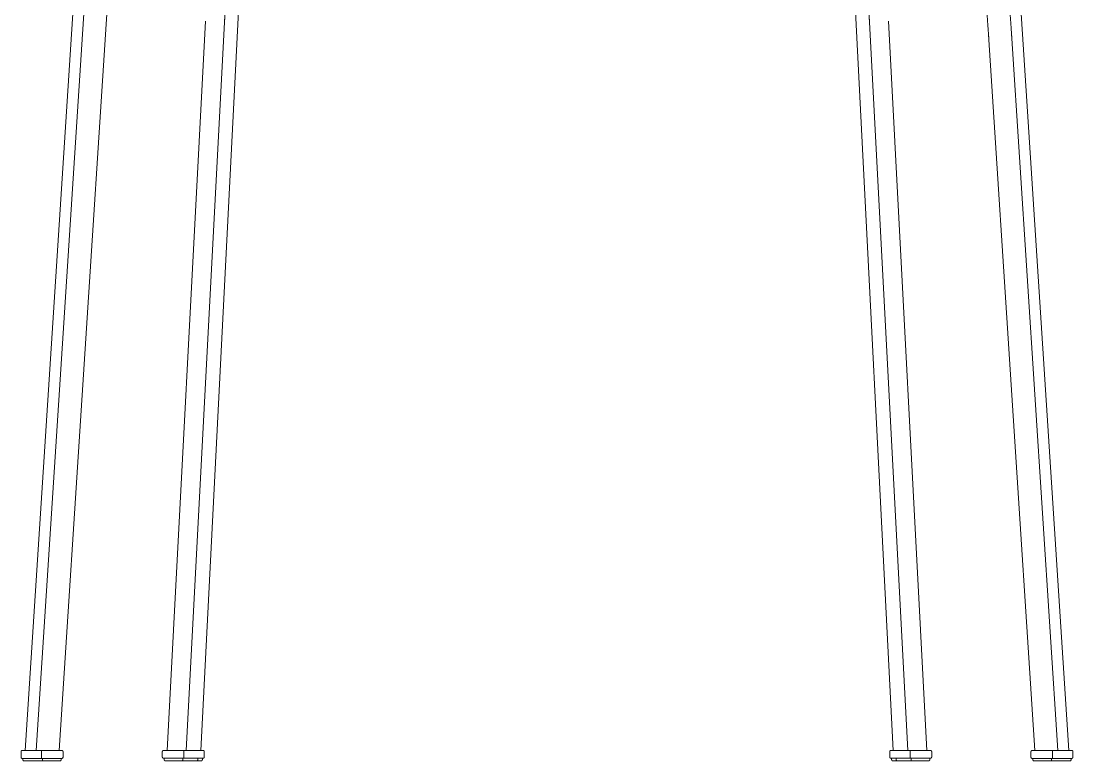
# Model space of a CAD drawing. Header units: centimetres. Extents: x 74334 to 208029, y -167 to 158206.
# Drawn here: x 74334 to 129178, y -167 to 38409 of the extents above; entities that cross this region are included whole.
import ezdxf

# ---------------------------------------------------------------- set-up
doc = ezdxf.new("R2010")
doc.units = ezdxf.units.CM
doc.header["$LTSCALE"] = 1000
doc.layers.add('2D Drawing', color=7, linetype='Continuous', lineweight=18)

# ---------------------------------------------------------------- blocks, each defined once
blk = doc.blocks.new('Gruppo-1')
at = {"layer": '2D Drawing'}
for p, q in [((-65969, -78728), (-63309, -37488)), ((-62111, -37566), (-64766, -78728)), ((-55330, -38468), (-57386, -78722)), ((-66538, -78728), (-63985, -39196)), ((-14691, -39196), (-12138, -78728)), ((-21293, -78722), (-23293, -39496)), ((-59148, -78722), (-57150, -40695)), ((-56151, -40747), (-58147, -78722)), ((-20529, -78722), (-22524, -40747)), ((-21526, -40695), (-19527, -78722)), ((-13910, -78728), (-16299, -41677)), ((-15102, -41600), (-12707, -78728)), ((-66760, -78796), (-66760, -79067)), ((-66710, -78728), (-66449, -78728)), ((-66449, -78728), (-65669, -78728)), ((-65700, -78796), (-65700, -79067)), ((-65669, -78728), (-64621, -78728)), ((-64571, -79067), (-64571, -78796)), ((-59394, -78790), (-59394, -79062)), ((-59344, -78722), (-58296, -78722)), ((-58296, -78722), (-57516, -78722)), ((-58265, -78790), (-58265, -79062)), ((-57516, -78722), (-57256, -78722)), ((-57206, -79062), (-57206, -78790)), ((-21470, -79062), (-21470, -78790)), ((-21160, -78722), (-21420, -78722)), ((-20380, -78722), (-21160, -78722)), ((-20411, -78790), (-20411, -79062)), ((-19331, -78722), (-20380, -78722)), ((-19281, -78790), (-19281, -79062)), ((-14105, -79067), (-14105, -78796)), ((-13006, -78728), (-14055, -78728)), ((-12227, -78728), (-13006, -78728)), ((-12975, -78796), (-12975, -79067)), ((-11966, -78728), (-12226, -78728)), ((-11916, -78796), (-11916, -79067)), ((-66449, -79135), (-66710, -79135)), ((-66660, -79135), (-66660, -79203)), ((-66388, -79271), (-66610, -79271)), ((-65669, -79135), (-66449, -79135)), ((-65607, -79271), (-66388, -79271)), ((-64621, -79135), (-65669, -79135)), ((-65638, -79203), (-65638, -79135)), ((-64721, -79271), (-65607, -79271)), ((-64671, -79203), (-64671, -79135)), ((-58296, -79130), (-59344, -79130)), ((-59294, -79130), (-59294, -79197)), ((-58358, -79265), (-59244, -79265)), ((-57578, -79265), (-58358, -79265)), ((-58327, -79130), (-58327, -79197)), ((-57516, -79130), (-58296, -79130)), ((-57356, -79265), (-57578, -79265)), ((-57547, -79130), (-57547, -79197)), ((-57516, -79130), (-57516, -79130)), ((-57256, -79130), (-57516, -79130)), ((-57306, -79197), (-57306, -79130)), ((-21420, -79130), (-21160, -79130)), ((-21370, -79197), (-21370, -79130)), ((-21320, -79265), (-21098, -79265)), ((-21160, -79130), (-21160, -79130)), ((-21160, -79130), (-20380, -79130)), ((-21129, -79130), (-21129, -79197)), ((-21098, -79265), (-20318, -79265)), ((-20380, -79130), (-19331, -79130)), ((-20349, -79130), (-20349, -79197)), ((-20318, -79265), (-19431, -79265)), ((-19381, -79130), (-19381, -79197)), ((-14055, -79135), (-13006, -79135)), ((-14005, -79203), (-14005, -79135)), ((-13955, -79271), (-13068, -79271)), ((-13068, -79271), (-12288, -79271)), ((-13037, -79203), (-13037, -79135)), ((-13006, -79135), (-12227, -79135)), ((-12288, -79271), (-12066, -79271)), ((-12226, -79135), (-11966, -79135)), ((-12016, -79135), (-12016, -79203))]:
    blk.add_line(p, q, dxfattribs=at)
for points in [[(-17611, -32503), (-17608, -32504), (-17602, -32505), (-17552, -32517), (-17457, -32546), (-17365, -32584), (-17278, -32628), (-17231, -32656), (-17222, -32662), (-17181, -32688), (-17111, -32738), (-17040, -32795), (-16969, -32861), (-16901, -32930), (-16837, -33003), (-16775, -33080), (-16716, -33161), (-16659, -33246), (-16603, -33335), (-16550, -33428), (-16498, -33525), (-16447, -33627), (-16398, -33733), (-16349, -33843), (-16302, -33958), (-16255, -34079), (-16209, -34204), (-16165, -34334), (-16120, -34469), (-16077, -34610), (-16034, -34756), (-15992, -34908), (-15951, -35065), (-15910, -35229), (-15870, -35398), (-15810, -35664), (-15734, -36038), (-15680, -36334), (-15644, -36539), (-15608, -36752), (-15573, -36971), (-15539, -37197), (-15505, -37429), (-15472, -37668), (-15440, -37914), (-15409, -38167), (-15378, -38427), (-15348, -38695), (-15319, -38969), (-15290, -39251), (-15263, -39540), (-15236, -39836), (-15209, -40140), (-15184, -40451), (-15159, -40771), (-15136, -41097), (-15113, -41432), (-15102, -41600)], [(-16299, -41677), (-16310, -41512), (-16333, -41182), (-16356, -40860), (-16380, -40546), (-16405, -40240), (-16431, -39942), (-16457, -39652), (-16485, -39369), (-16512, -39093), (-16541, -38825), (-16570, -38565), (-16600, -38312), (-16631, -38066), (-16662, -37828), (-16694, -37597), (-16726, -37372), (-16759, -37155), (-16792, -36945), (-16826, -36742), (-16861, -36546), (-16912, -36267), (-16984, -35915), (-17040, -35668), (-17076, -35512), (-17114, -35363), (-17151, -35220), (-17189, -35084), (-17227, -34955), (-17264, -34832), (-17302, -34715), (-17341, -34605), (-17378, -34501), (-17416, -34403), (-17454, -34312), (-17491, -34227), (-17528, -34149), (-17564, -34076), (-17599, -34010), (-17634, -33951), (-17667, -33897), (-17699, -33850), (-17729, -33809), (-17757, -33774), (-17782, -33745), (-17805, -33722), (-17824, -33704), (-17838, -33693), (-17847, -33687), (-17851, -33684)], [(-48695, -35632), (-48935, -35593), (-49417, -35521), (-49879, -35462), (-50322, -35414), (-50647, -35387), (-50854, -35373), (-51057, -35362), (-51254, -35354), (-51448, -35349), (-51636, -35348), (-51819, -35350), (-51998, -35355), (-52172, -35364), (-52342, -35376), (-52507, -35392), (-52667, -35411), (-52822, -35434), (-52972, -35460), (-53118, -35490), (-53260, -35523), (-53397, -35559), (-53529, -35600), (-53657, -35643), (-53781, -35691), (-53900, -35741), (-54016, -35796), (-54127, -35854), (-54235, -35915), (-54339, -35981), (-54439, -36050), (-54537, -36123), (-54631, -36201), (-54722, -36282), (-54809, -36368), (-54895, -36459), (-54977, -36554), (-55057, -36655), (-55134, -36760), (-55208, -36871), (-55280, -36987), (-55349, -37109), (-55416, -37236), (-55515, -37442), (-55632, -37734), (-55710, -37965), (-55760, -38129), (-55808, -38300), (-55853, -38478), (-55895, -38662), (-55935, -38853), (-55971, -39051), (-56005, -39255), (-56035, -39466), (-56063, -39684), (-56088, -39908), (-56110, -40140), (-56129, -40379), (-56145, -40624), (-56151, -40747)], [(-22524, -40747), (-22531, -40624), (-22547, -40379), (-22566, -40140), (-22588, -39908), (-22613, -39684), (-22640, -39466), (-22671, -39255), (-22705, -39051), (-22741, -38853), (-22780, -38662), (-22823, -38478), (-22868, -38300), (-22915, -38129), (-22966, -37965), (-23044, -37734), (-23161, -37442), (-23260, -37236), (-23326, -37109), (-23396, -36987), (-23468, -36871), (-23542, -36760), (-23619, -36654), (-23699, -36554), (-23781, -36459), (-23866, -36368), (-23954, -36282), (-24045, -36201), (-24139, -36123), (-24236, -36050), (-24337, -35981), (-24441, -35915), (-24549, -35854), (-24660, -35796), (-24776, -35741), (-24895, -35691), (-25019, -35643), (-25147, -35600), (-25279, -35559), (-25416, -35523), (-25557, -35490), (-25703, -35460), (-25854, -35434), (-26093, -35399), (-26423, -35368), (-26771, -35350), (-27139, -35347), (-27525, -35356), (-27930, -35379), (-28354, -35414), (-28797, -35462), (-29259, -35521), (-29741, -35593), (-29981, -35632)], [(-66710, -78728), (-66721, -78728), (-66739, -78739), (-66753, -78758), (-66760, -78783), (-66760, -78796)], [(-65690, -78745), (-65695, -78755), (-65700, -78783), (-65700, -78796)], [(-65690, -78745), (-65686, -78736), (-65675, -78728), (-65669, -78728)], [(-64571, -78796), (-64571, -78785), (-64576, -78764), (-64584, -78749), (-64592, -78740), (-64600, -78734), (-64606, -78731), (-64611, -78729), (-64614, -78728), (-64616, -78728), (-64617, -78728), (-64619, -78728), (-64621, -78728), (-64621, -78728)], [(-59344, -78722), (-59345, -78722), (-59347, -78722), (-59348, -78722), (-59350, -78723), (-59352, -78723), (-59355, -78724), (-59360, -78725), (-59366, -78729), (-59374, -78735), (-59381, -78744), (-59389, -78758), (-59394, -78780), (-59394, -78790)], [(-58296, -78722), (-58291, -78722), (-58272, -78738), (-58265, -78778), (-58265, -78790)], [(-57206, -78790), (-57206, -78778), (-57213, -78752), (-57226, -78734), (-57244, -78722), (-57256, -78722)], [(-21470, -78790), (-21470, -78778), (-21463, -78752), (-21449, -78734), (-21431, -78722), (-21420, -78722)], [(-20380, -78722), (-20385, -78722), (-20404, -78738), (-20411, -78778), (-20411, -78790)], [(-19331, -78722), (-19331, -78722), (-19329, -78722), (-19328, -78722), (-19326, -78723), (-19324, -78723), (-19321, -78724), (-19316, -78725), (-19310, -78729), (-19302, -78735), (-19295, -78744), (-19286, -78758), (-19281, -78780), (-19281, -78790)], [(-14105, -78796), (-14105, -78785), (-14100, -78764), (-14092, -78749), (-14084, -78740), (-14076, -78734), (-14070, -78731), (-14065, -78729), (-14062, -78728), (-14060, -78728), (-14058, -78728), (-14057, -78728), (-14055, -78728), (-14055, -78728)], [(-12986, -78745), (-12990, -78736), (-13001, -78728), (-13006, -78728)], [(-12986, -78745), (-12981, -78755), (-12975, -78783), (-12975, -78796)], [(-11966, -78728), (-11955, -78728), (-11937, -78739), (-11923, -78758), (-11916, -78783), (-11916, -78796)], [(-66760, -79067), (-66760, -79080), (-66753, -79105), (-66743, -79119), (-66736, -79126), (-66729, -79130), (-66725, -79132), (-66721, -79133), (-66718, -79134), (-66715, -79135), (-66714, -79135), (-66713, -79135), (-66712, -79135), (-66711, -79135), (-66711, -79135), (-66710, -79135), (-66710, -79135)], [(-66660, -79203), (-66660, -79215), (-66653, -79241), (-66643, -79255), (-66636, -79261), (-66629, -79266), (-66625, -79268), (-66621, -79269), (-66618, -79270), (-66615, -79270), (-66614, -79271), (-66613, -79271), (-66610, -79271), (-66610, -79271)], [(-65700, -79067), (-65700, -79079), (-65693, -79119), (-65675, -79135), (-65669, -79135)], [(-65638, -79203), (-65638, -79215), (-65631, -79255), (-65613, -79271), (-65607, -79271)], [(-64721, -79271), (-64721, -79271), (-64718, -79271), (-64717, -79271), (-64716, -79270), (-64714, -79270), (-64711, -79269), (-64707, -79268), (-64702, -79266), (-64696, -79261), (-64689, -79255), (-64678, -79241), (-64671, -79215), (-64671, -79203)], [(-64621, -79135), (-64621, -79135), (-64618, -79135), (-64617, -79135), (-64616, -79135), (-64614, -79134), (-64611, -79133), (-64606, -79132), (-64600, -79128), (-64592, -79123), (-64584, -79113), (-64576, -79099), (-64571, -79078), (-64571, -79067)], [(-59394, -79062), (-59394, -79072), (-59389, -79093), (-59381, -79108), (-59374, -79117), (-59366, -79123), (-59360, -79126), (-59355, -79128), (-59352, -79129), (-59350, -79129), (-59348, -79129), (-59347, -79129), (-59344, -79130), (-59344, -79130)], [(-59294, -79197), (-59294, -79210), (-59287, -79235), (-59277, -79249), (-59270, -79256), (-59264, -79260), (-59259, -79262), (-59255, -79264), (-59252, -79265), (-59250, -79265), (-59248, -79265), (-59247, -79265), (-59244, -79265), (-59244, -79265)], [(-58327, -79197), (-58327, -79209), (-58334, -79250), (-58353, -79265), (-58358, -79265)], [(-58296, -79130), (-58291, -79130), (-58272, -79114), (-58265, -79074), (-58265, -79062)], [(-57547, -79197), (-57547, -79211), (-57554, -79249), (-57572, -79265), (-57578, -79265)], [(-57356, -79265), (-57356, -79265), (-57354, -79265), (-57354, -79265), (-57353, -79265), (-57352, -79265), (-57350, -79265), (-57348, -79265), (-57345, -79264), (-57341, -79262), (-57336, -79260), (-57330, -79256), (-57323, -79249), (-57313, -79235), (-57306, -79210), (-57306, -79197)], [(-21320, -79265), (-21320, -79265), (-21322, -79265), (-21322, -79265), (-21323, -79265), (-21324, -79265), (-21326, -79265), (-21328, -79265), (-21331, -79264), (-21335, -79262), (-21340, -79260), (-21346, -79256), (-21353, -79249), (-21363, -79235), (-21370, -79210), (-21370, -79197)], [(-21129, -79197), (-21129, -79211), (-21121, -79249), (-21104, -79265), (-21098, -79265)], [(-20380, -79130), (-20385, -79130), (-20404, -79114), (-20411, -79074), (-20411, -79062)], [(-20349, -79197), (-20349, -79209), (-20342, -79250), (-20323, -79265), (-20318, -79265)], [(-19381, -79197), (-19381, -79210), (-19389, -79235), (-19399, -79249), (-19406, -79256), (-19412, -79260), (-19417, -79262), (-19421, -79264), (-19424, -79265), (-19426, -79265), (-19428, -79265), (-19429, -79265), (-19431, -79265), (-19431, -79265)], [(-19281, -79062), (-19281, -79072), (-19286, -79093), (-19295, -79108), (-19302, -79117), (-19310, -79123), (-19316, -79126), (-19321, -79128), (-19324, -79129), (-19326, -79129), (-19328, -79129), (-19328, -79129), (-19331, -79130), (-19331, -79130)], [(-14055, -79135), (-14055, -79135), (-14058, -79135), (-14058, -79135), (-14060, -79135), (-14062, -79134), (-14065, -79133), (-14070, -79132), (-14076, -79128), (-14084, -79123), (-14092, -79113), (-14100, -79099), (-14105, -79078), (-14105, -79067)], [(-13955, -79271), (-13955, -79271), (-13958, -79271), (-13958, -79271), (-13960, -79270), (-13962, -79270), (-13965, -79269), (-13969, -79268), (-13974, -79266), (-13980, -79261), (-13987, -79255), (-13998, -79241), (-14005, -79215), (-14005, -79203)], [(-13037, -79203), (-13037, -79215), (-13045, -79255), (-13063, -79271), (-13068, -79271)], [(-12975, -79067), (-12975, -79079), (-12983, -79119), (-13001, -79135), (-13006, -79135)], [(-12016, -79203), (-12016, -79215), (-12023, -79241), (-12033, -79255), (-12040, -79261), (-12047, -79266), (-12051, -79268), (-12055, -79269), (-12058, -79270), (-12061, -79270), (-12062, -79271), (-12063, -79271), (-12066, -79271), (-12066, -79271)], [(-11916, -79067), (-11916, -79080), (-11923, -79105), (-11933, -79119), (-11940, -79126), (-11947, -79130), (-11951, -79132), (-11955, -79133), (-11958, -79134), (-11961, -79135), (-11962, -79135), (-11963, -79135), (-11964, -79135), (-11965, -79135), (-11965, -79135), (-11965, -79135), (-11966, -79135)]]:
    blk.add_open_spline(points, degree=2, dxfattribs=at)
for points in [[(-57256, -79130), (-57255, -79130), (-57253, -79129), (-57252, -79129), (-57250, -79129), (-57248, -79129), (-57245, -79128), (-57241, -79127), (-57236, -79124), (-57230, -79120), (-57223, -79114), (-57213, -79099), (-57206, -79074), (-57206, -79062)], [(-21420, -79130), (-21421, -79130), (-21423, -79129), (-21424, -79129), (-21426, -79129), (-21428, -79129), (-21431, -79128), (-21435, -79127), (-21440, -79124), (-21446, -79120), (-21453, -79114), (-21463, -79099), (-21470, -79074), (-21470, -79062)]]:
    blk.add_open_spline(points, degree=2, knots=[0, 0, 0, 0.043478, 0.130435, 0.217391, 0.304348, 0.391304, 0.478261, 0.565217, 0.652174, 0.73913, 0.826087, 0.913043, 1, 1, 1], dxfattribs=at)

msp = doc.modelspace()

# ---------------------------------------------------------------- block references
at = {"layer": '2D Drawing', "color": 7}
msp.add_blockref('Gruppo-1', (141094, 79104), dxfattribs=at)

doc.saveas('drawing.dxf')
